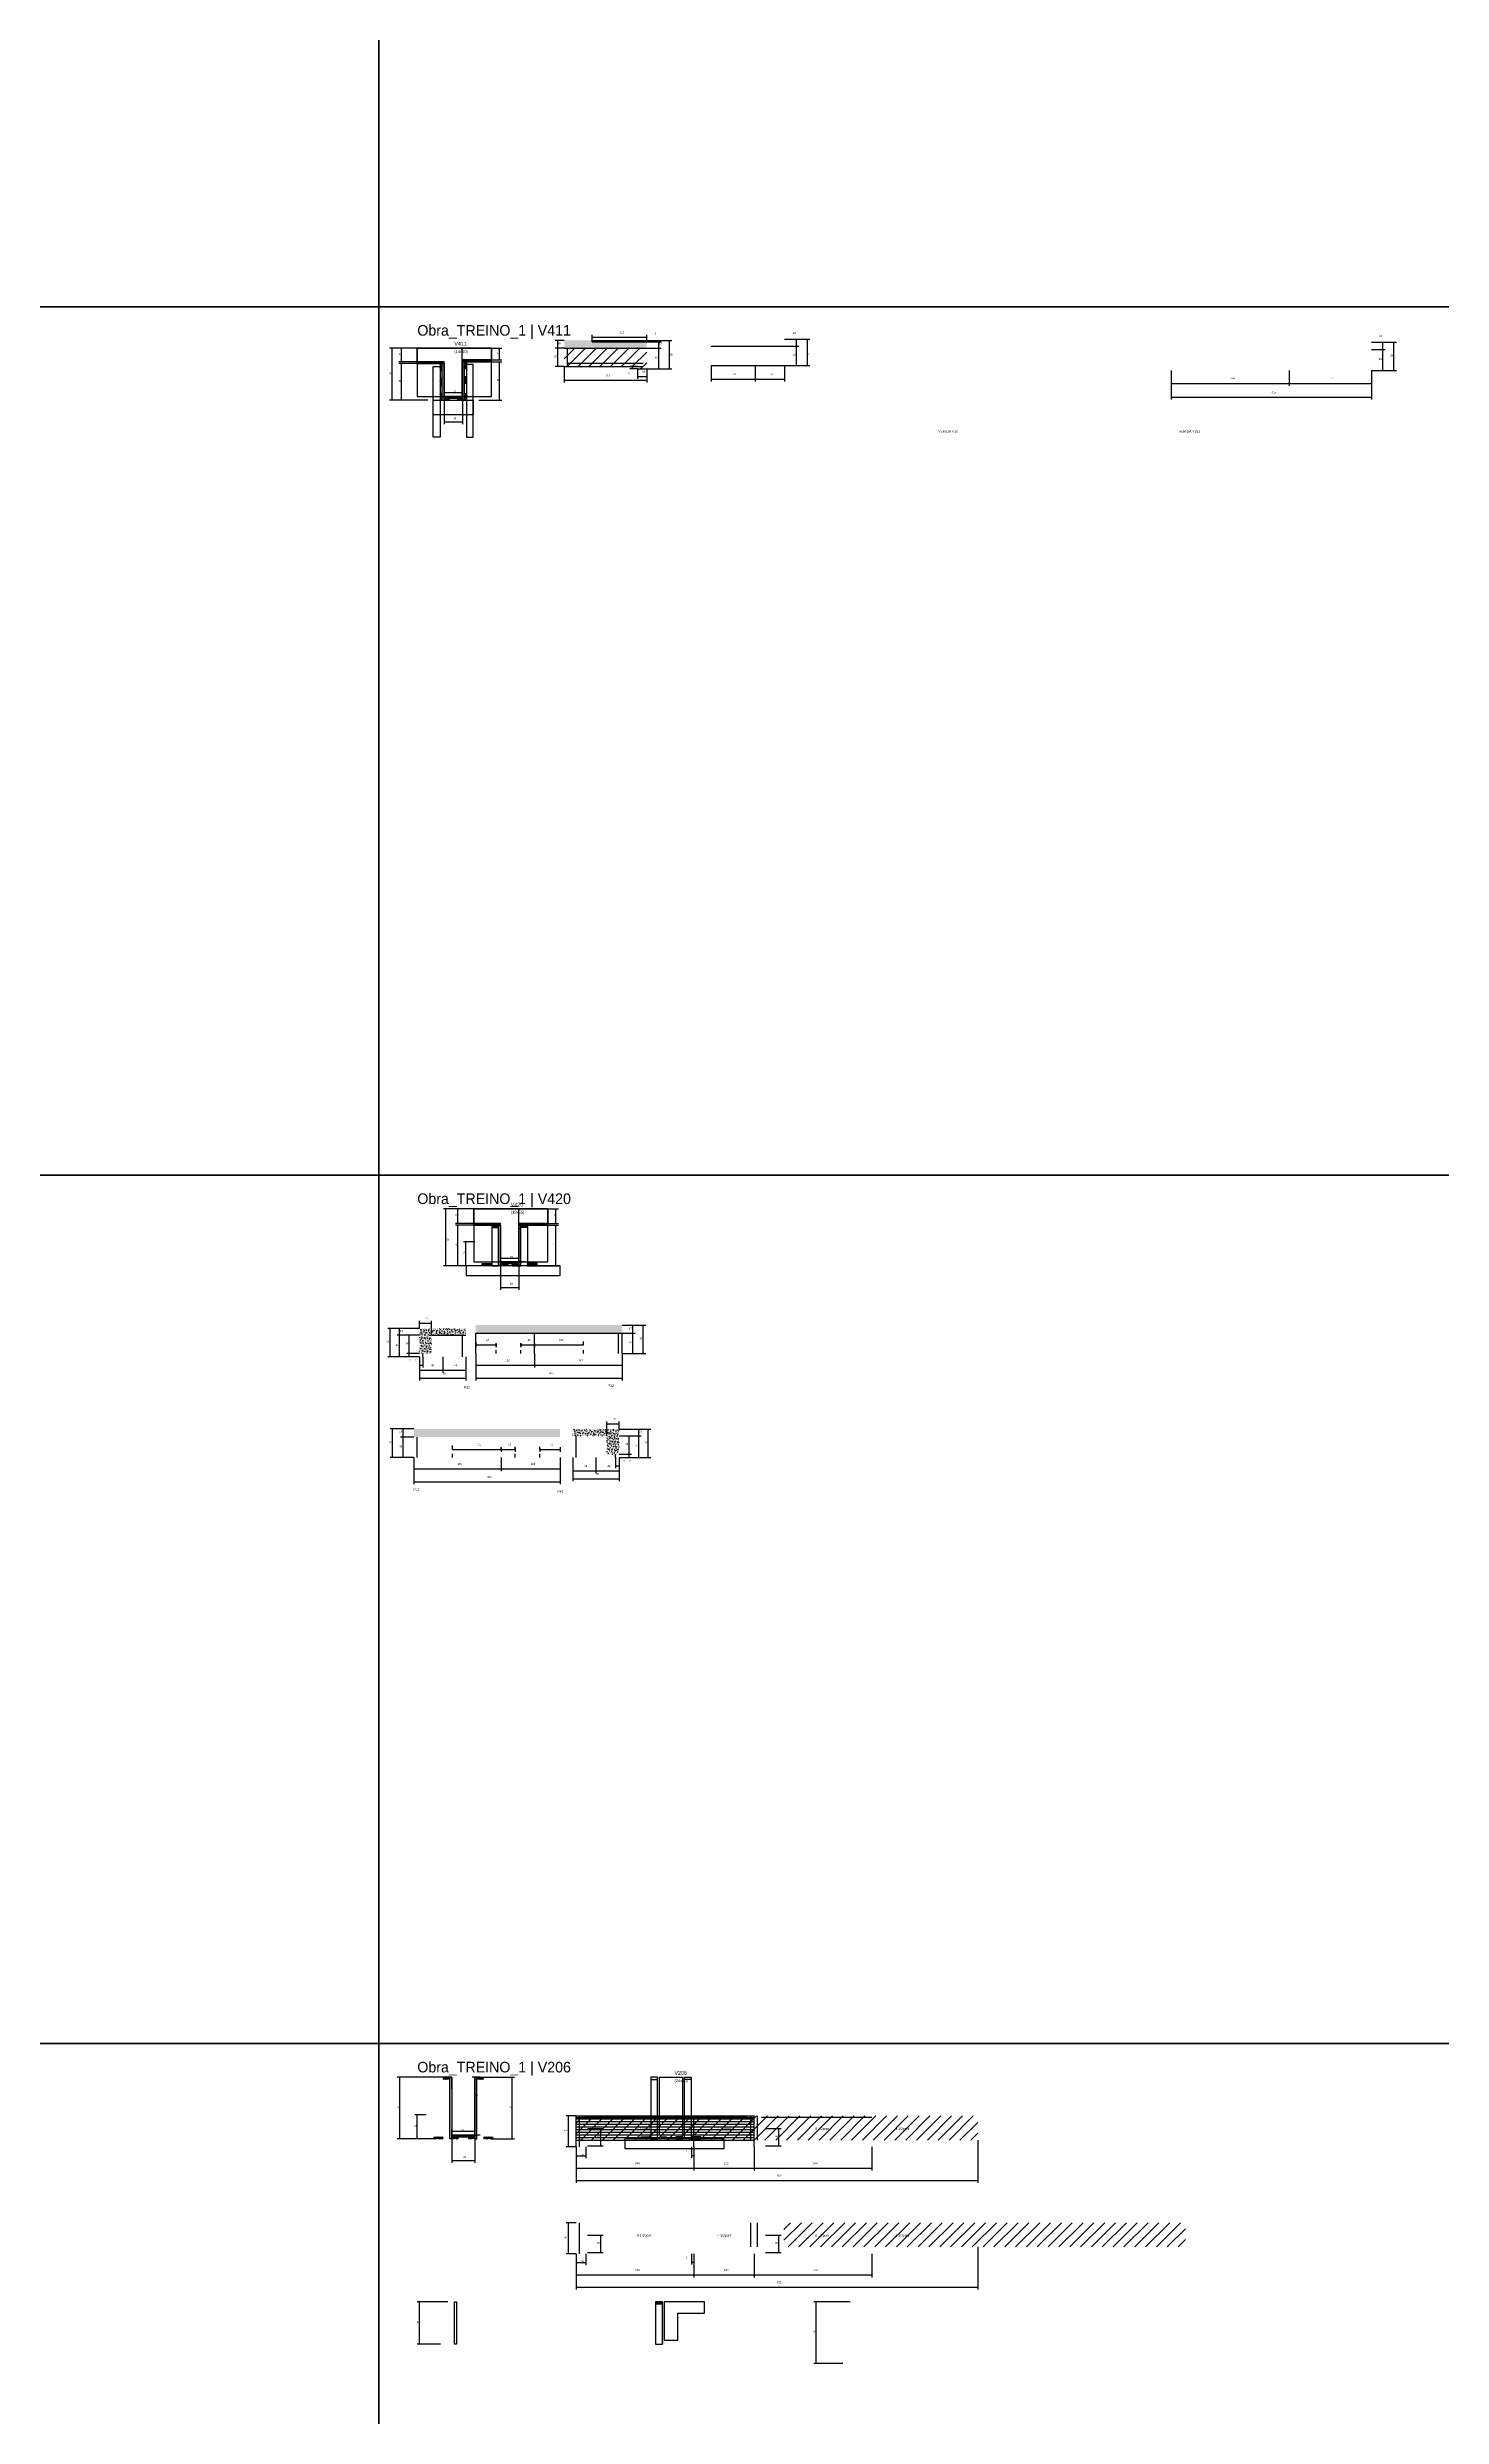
# Model space of a CAD drawing. Header units: metres. Extents: x -132 to 34800, y -36000 to 1848.
# Drawn here: x 28313 to 31203, y -7973 to -3062 of the extents above; entities that cross this region are included whole.
import ezdxf

# ---------------------------------------------------------------- set-up
doc = ezdxf.new("R2010")
doc.units = ezdxf.units.M
for name, color, linetype in [('CELL_BORDER', 8, 'Continuous'), ('CONCRETO', 251, 'Continuous'), ('COTA', 4, 'Continuous'), ('Cota Seção (2x)', 4, 'Continuous'), ('Hachura', 253, 'Continuous'), ('LABEL_ID', 3, 'Continuous'), ('Madeira', 126, 'Continuous'), ('NOMENCLATURA', 7, 'Continuous'), ('Painéis', 200, 'Continuous'), ('REAPROVEITAMENTO', 251, 'Continuous'), ('SARR_2.2x7', 40, 'Continuous'), ('SARR_3.5x7', 81, 'Continuous'), ('Texto Seção', 7, 'Continuous')]:
    doc.layers.add(name, color=color, linetype=linetype)

msp = doc.modelspace()

# ---------------------------------------------------------------- hatches: boundary and pattern name
at = {"layer": 'COTA'}
h = msp.add_hatch(dxfattribs=at)
h.set_pattern_fill('AR-CONC', scale=0.03)
h.paths.add_polyline_path([(29555.4, -3673), (29442.4, -3673), (29442.4, -3673), (29442.4, -3670), (29442.4, -3670), (29384.4, -3670), (29384.4, -3670), (29384.4, -3686), (29384.4, -3686), (29555.4, -3686), (29555.4, -3686), (29555.4, -3673)])
h = msp.add_hatch(dxfattribs=at)
h.set_pattern_fill('AR-CONC', scale=0.03)
h.paths.add_polyline_path([(29109.6, -5732), (29180.6, -5732), (29180.6, -5732), (29180.6, -5718), (29180.6, -5718), (29084.6, -5718), (29084.6, -5718), (29084.6, -5770), (29084.6, -5770), (29109.6, -5770), (29109.6, -5770), (29109.6, -5732)])
h = msp.add_hatch(dxfattribs=at)
h.set_pattern_fill('AR-CONC', scale=0.03)
h.paths.add_polyline_path([(29504.2, -5728), (29504.2, -5711), (29504.2, -5711), (29201.2, -5711), (29201.2, -5711), (29201.2, -5728), (29201.2, -5728), (29504.2, -5728)])
h = msp.add_hatch(dxfattribs=at)
h.set_pattern_fill('AR-CONC', scale=0.03)
h.paths.add_polyline_path([(29073, -5943.1), (29073, -5926.1), (29073, -5926.1), (29376, -5926.1), (29376, -5926.1), (29376, -5943.1), (29376, -5943.1), (29073, -5943.1)])
h = msp.add_hatch(dxfattribs=at)
h.set_pattern_fill('AR-CONC', scale=0.03)
h.paths.add_polyline_path([(29473, -5940.7), (29402, -5940.7), (29402, -5940.7), (29402, -5926.7), (29402, -5926.7), (29498, -5926.7), (29498, -5926.7), (29498, -5978.7), (29498, -5978.7), (29473, -5978.7), (29473, -5978.7), (29473, -5940.7)])
at = {"layer": 'Hachura'}
h = msp.add_hatch(color=8, dxfattribs=at)
h.dxf.hatch_style = 1
h.paths.add_polyline_path([(29135.6, -3718), (29135.6, -3714), (29135.6, -3714), (29080, -3714), (29080, -3714), (29080, -3718), (29080, -3718), (29135.6, -3718)])
h = msp.add_hatch(dxfattribs=at)
h.set_pattern_fill('ANSI31', scale=0.5)
h.paths.add_polyline_path([(29127.2, -3732), (29131.6, -3732), (29131.6, -3732), (29131.6, -3718), (29131.6, -3718), (29127.2, -3718), (29127.2, -3718), (29127.2, -3732)])
h = msp.add_hatch(color=8, dxfattribs=at)
h.dxf.hatch_style = 1
h.paths.add_polyline_path([(29131.6, -3716), (29135.6, -3716), (29135.6, -3716), (29135.6, -3794), (29135.6, -3794), (29131.6, -3794), (29131.6, -3794), (29131.6, -3716)])
h = msp.add_hatch(color=8, dxfattribs=at)
h.dxf.hatch_style = 1
h.paths.add_polyline_path([(29233.6, -3714), (29233.6, -3710), (29233.6, -3710), (29173.6, -3710), (29173.6, -3710), (29173.6, -3714), (29173.6, -3714), (29233.6, -3714)])
h = msp.add_hatch(color=8, dxfattribs=at)
h.dxf.hatch_style = 1
h.paths.add_polyline_path([(29177.6, -3714), (29173.6, -3714), (29173.6, -3714), (29173.6, -3794), (29173.6, -3794), (29177.6, -3794), (29177.6, -3794), (29177.6, -3714)])
h = msp.add_hatch(dxfattribs=at)
h.set_pattern_fill('ANSI31', scale=0.5)
h.paths.add_polyline_path([(29182, -3728), (29177.6, -3728), (29177.6, -3728), (29177.6, -3714), (29177.6, -3714), (29182, -3714), (29182, -3714), (29182, -3728)])
h = msp.add_hatch(dxfattribs=at)
h.set_pattern_fill('ANSI31', scale=0.5)
h.paths.add_polyline_path([(29127.2, -3763), (29131.6, -3763), (29131.6, -3763), (29131.6, -3749), (29131.6, -3749), (29127.2, -3749), (29127.2, -3749), (29127.2, -3763)])
h = msp.add_hatch(dxfattribs=at)
h.set_pattern_fill('ANSI31', scale=0.5)
h.paths.add_polyline_path([(29127.2, -3794), (29131.6, -3794), (29131.6, -3794), (29131.6, -3780), (29131.6, -3780), (29127.2, -3780), (29127.2, -3780), (29127.2, -3794)])
h = msp.add_hatch(dxfattribs=at)
h.set_pattern_fill('ANSI31', scale=0.5)
h.paths.add_polyline_path([(29182, -3759), (29177.6, -3759), (29177.6, -3759), (29177.6, -3745), (29177.6, -3745), (29182, -3745), (29182, -3745), (29182, -3759)])
h = msp.add_hatch(dxfattribs=at)
h.set_pattern_fill('ANSI31', scale=0.5)
h.paths.add_polyline_path([(29182, -3794), (29177.6, -3794), (29177.6, -3794), (29177.6, -3780), (29177.6, -3780), (29182, -3780), (29182, -3780), (29182, -3794)])
h = msp.add_hatch(color=8, dxfattribs=at)
h.dxf.hatch_style = 1
h.paths.add_polyline_path([(29173.6, -3789.6), (29173.6, -3786), (29173.6, -3786), (29135.6, -3786), (29135.6, -3786), (29135.6, -3789.6), (29135.6, -3789.6), (29173.6, -3789.6)])
h = msp.add_hatch(dxfattribs=at)
h.set_pattern_fill('ANSI31', scale=0.5)
h.paths.add_polyline_path([(29135.6, -3794), (29135.6, -3789.6), (29135.6, -3789.6), (29145.6, -3789.6), (29145.6, -3789.6), (29145.6, -3794), (29145.6, -3794), (29135.6, -3794)])
h = msp.add_hatch(dxfattribs=at)
h.set_pattern_fill('ANSI31', scale=0.5)
h.paths.add_polyline_path([(29173.6, -3794), (29173.6, -3789.6), (29173.6, -3789.6), (29163.6, -3789.6), (29163.6, -3789.6), (29163.6, -3794), (29163.6, -3794), (29173.6, -3794)])
h = msp.add_hatch(color=8, dxfattribs=at)
h.dxf.hatch_style = 1
h.paths.add_polyline_path([(29252.6, -5504), (29252.6, -5500), (29252.6, -5500), (29197, -5500), (29197, -5500), (29197, -5504), (29197, -5504), (29252.6, -5504)])
h = msp.add_hatch(color=8, dxfattribs=at)
h.dxf.hatch_style = 1
h.paths.add_polyline_path([(29350.6, -5504), (29350.6, -5500), (29350.6, -5500), (29290.6, -5500), (29290.6, -5500), (29290.6, -5504), (29290.6, -5504), (29350.6, -5504)])
h = msp.add_hatch(dxfattribs=at)
h.set_pattern_fill('ANSI31', scale=0.5)
h.paths.add_polyline_path([(29248.6, -5508.4), (29248.6, -5504), (29248.6, -5504), (29234.6, -5504), (29234.6, -5504), (29234.6, -5508.4), (29234.6, -5508.4), (29248.6, -5508.4)])
h = msp.add_hatch(color=8, dxfattribs=at)
h.dxf.hatch_style = 1
h.paths.add_polyline_path([(29248.6, -5504), (29252.6, -5504), (29252.6, -5504), (29252.6, -5588), (29252.6, -5588), (29248.6, -5588), (29248.6, -5588), (29248.6, -5504)])
h = msp.add_hatch(color=8, dxfattribs=at)
h.dxf.hatch_style = 1
h.paths.add_polyline_path([(29294.6, -5504), (29290.6, -5504), (29290.6, -5504), (29290.6, -5588), (29290.6, -5588), (29294.6, -5588), (29294.6, -5588), (29294.6, -5504)])
h = msp.add_hatch(dxfattribs=at)
h.set_pattern_fill('ANSI31', scale=0.5)
h.paths.add_polyline_path([(29294.6, -5508.4), (29294.6, -5504), (29294.6, -5504), (29308.6, -5504), (29308.6, -5504), (29308.6, -5508.4), (29308.6, -5508.4), (29294.6, -5508.4)])
h = msp.add_hatch(dxfattribs=at)
h.set_pattern_fill('ANSI31', scale=0.5)
h.paths.add_polyline_path([(29214.6, -5588), (29214.6, -5583.6), (29214.6, -5583.6), (29234.6, -5583.6), (29234.6, -5583.6), (29234.6, -5588), (29234.6, -5588), (29214.6, -5588)])
h = msp.add_hatch(color=8, dxfattribs=at)
h.dxf.hatch_style = 1
h.paths.add_polyline_path([(29290.6, -5583.6), (29290.6, -5580), (29290.6, -5580), (29252.6, -5580), (29252.6, -5580), (29252.6, -5583.6), (29252.6, -5583.6), (29290.6, -5583.6)])
h = msp.add_hatch(dxfattribs=at)
h.set_pattern_fill('ANSI31', scale=0.5)
h.paths.add_polyline_path([(29252.6, -5588), (29252.6, -5583.6), (29252.6, -5583.6), (29266.6, -5583.6), (29266.6, -5583.6), (29266.6, -5588), (29266.6, -5588), (29252.6, -5588)])
h = msp.add_hatch(dxfattribs=at)
h.set_pattern_fill('ANSI31', scale=0.5)
h.paths.add_polyline_path([(29290.6, -5588), (29290.6, -5583.6), (29290.6, -5583.6), (29276.6, -5583.6), (29276.6, -5583.6), (29276.6, -5588), (29276.6, -5588), (29290.6, -5588)])
h = msp.add_hatch(dxfattribs=at)
h.set_pattern_fill('ANSI31', scale=0.5)
h.paths.add_polyline_path([(29328.6, -5588), (29328.6, -5583.6), (29328.6, -5583.6), (29308.6, -5583.6), (29308.6, -5583.6), (29308.6, -5588), (29308.6, -5588), (29328.6, -5588)])
h = msp.add_hatch(dxfattribs=at)
h.set_pattern_fill('ANSI31', scale=0.5)
h.paths.add_polyline_path([(29147.4, -7274.4), (29147.4, -7270), (29147.4, -7270), (29133.4, -7270), (29133.4, -7270), (29133.4, -7274.4), (29133.4, -7274.4), (29147.4, -7274.4)])
h = msp.add_hatch(color=8, dxfattribs=at)
h.dxf.hatch_style = 1
h.paths.add_polyline_path([(29147.4, -7270), (29151.4, -7270), (29151.4, -7270), (29151.4, -7398), (29151.4, -7398), (29147.4, -7398), (29147.4, -7398), (29147.4, -7270)])
h = msp.add_hatch(color=8, dxfattribs=at)
h.dxf.hatch_style = 1
h.paths.add_polyline_path([(29203.4, -7270), (29199.4, -7270), (29199.4, -7270), (29199.4, -7398), (29199.4, -7398), (29203.4, -7398), (29203.4, -7398), (29203.4, -7270)])
h = msp.add_hatch(dxfattribs=at)
h.set_pattern_fill('ANSI31', scale=0.5)
h.paths.add_polyline_path([(29203.4, -7274.4), (29203.4, -7270), (29203.4, -7270), (29217.4, -7270), (29217.4, -7270), (29217.4, -7274.4), (29217.4, -7274.4), (29203.4, -7274.4)])
h = msp.add_hatch(dxfattribs=at)
h.set_pattern_fill('ANSI31', scale=0.5)
h.paths.add_polyline_path([(29113.4, -7398), (29113.4, -7393.6), (29113.4, -7393.6), (29133.4, -7393.6), (29133.4, -7393.6), (29133.4, -7398), (29133.4, -7398), (29113.4, -7398)])
h = msp.add_hatch(color=8, dxfattribs=at)
h.dxf.hatch_style = 1
h.paths.add_polyline_path([(29199.4, -7393.6), (29199.4, -7390), (29199.4, -7390), (29151.4, -7390), (29151.4, -7390), (29151.4, -7393.6), (29151.4, -7393.6), (29199.4, -7393.6)])
h = msp.add_hatch(dxfattribs=at)
h.set_pattern_fill('ANSI31', scale=0.5)
h.paths.add_polyline_path([(29151.4, -7398), (29151.4, -7393.6), (29151.4, -7393.6), (29165.4, -7393.6), (29165.4, -7393.6), (29165.4, -7398), (29165.4, -7398), (29151.4, -7398)])
h = msp.add_hatch(dxfattribs=at)
h.set_pattern_fill('ANSI31', scale=0.5)
h.paths.add_polyline_path([(29199.4, -7398), (29199.4, -7393.6), (29199.4, -7393.6), (29185.4, -7393.6), (29185.4, -7393.6), (29185.4, -7398), (29185.4, -7398), (29199.4, -7398)])
h = msp.add_hatch(dxfattribs=at)
h.set_pattern_fill('ANSI31', scale=0.5)
h.paths.add_polyline_path([(29237.4, -7398), (29237.4, -7393.6), (29237.4, -7393.6), (29217.4, -7393.6), (29217.4, -7393.6), (29217.4, -7398), (29217.4, -7398), (29237.4, -7398)])
h = msp.add_hatch(dxfattribs=at)
h.set_pattern_fill('ANSI31', scale=0.5)
h.paths.add_polyline_path([(29587.8, -7739.7), (29587.8, -7735.3), (29587.8, -7735.3), (29573.8, -7735.3), (29573.8, -7735.3), (29573.8, -7739.7), (29573.8, -7739.7), (29587.8, -7739.7)])
h = msp.add_hatch(color=8, dxfattribs=at)
h.dxf.hatch_style = 1
h.paths.add_polyline_path([(29587.8, -7735.3), (29591.8, -7735.3), (29591.8, -7735.3), (29591.8, -7823.3), (29591.8, -7823.3), (29587.8, -7823.3), (29587.8, -7823.3), (29587.8, -7735.3)])
at = {"layer": 'REAPROVEITAMENTO'}
h = msp.add_hatch(dxfattribs=at)
h.set_pattern_fill('ANSI31', scale=5)
h.paths.add_polyline_path([(29384.4, -3724), (29536.4, -3724), (29536.4, -3724), (29536.4, -3729), (29536.4, -3729), (29555.4, -3729), (29555.4, -3729), (29555.4, -3686), (29555.4, -3686), (29384.4, -3686), (29384.4, -3686), (29384.4, -3724)])
h = msp.add_hatch(dxfattribs=at)
h.set_pattern_fill('ANSI31', scale=5)
h.paths.add_polyline_path([(30241.3, -7400.3), (30241.3, -7350.3), (30241.3, -7350.3), (29409.3, -7350.3), (29409.3, -7350.3), (29409.3, -7400.3), (29409.3, -7400.3), (30241.3, -7400.3)])
h = msp.add_hatch(dxfattribs=at)
h.set_pattern_fill('ANSI31', scale=5)
h.paths.add_polyline_path([(30671.7, -7621.7), (30671.7, -7571.7), (30671.7, -7571.7), (29839.7, -7571.7), (29839.7, -7571.7), (29839.7, -7621.7), (29839.7, -7621.7), (30671.7, -7621.7)])

# ---------------------------------------------------------------- linework, layer by layer
at = {"layer": 'CELL_BORDER'}
for points in [[(26100, -3600), (29000, -3600), (29000, -1800), (26100, -1800)], [(29000, -3600), (31900, -3600), (31900, -1800), (29000, -1800)], [(26100, -5400), (29000, -5400), (29000, -3600), (26100, -3600)], [(29000, -5400), (31900, -5400), (31900, -3600), (29000, -3600)], [(26100, -7200), (29000, -7200), (29000, -5400), (26100, -5400)], [(29000, -7200), (31900, -7200), (31900, -5400), (29000, -5400)], [(26100, -9000), (29000, -9000), (29000, -7200), (26100, -7200)], [(29000, -9000), (31900, -9000), (31900, -7200), (29000, -7200)]]:
    msp.add_lwpolyline(points, close=True, dxfattribs=at)
at = {"layer": 'CONCRETO'}
for points in [[(29080, -3714), (29080, -3686), (29233.6, -3686), (29233.6, -3710), (29173.6, -3710), (29173.6, -3786), (29135.6, -3786), (29135.6, -3714)], [(29080, -3786), (29233.6, -3786), (29233.6, -3686), (29080, -3686)], [(29197, -5500), (29197, -5470), (29350.6, -5470), (29350.6, -5500), (29290.6, -5500), (29290.6, -5580), (29252.6, -5580), (29252.6, -5500)], [(29197, -5580), (29350.6, -5580), (29350.6, -5470), (29197, -5470)], [(29581.8, -7294), (29581.8, -7270), (29629.8, -7270), (29629.8, -7274.2), (29629.8, -7274.2), (29629.8, -7390), (29581.8, -7390), (29581.8, -7294)], [(29675.4, -7759.3), (29675.4, -7735.3), (29591.8, -7735.3), (29591.8, -7763.3), (29591.8, -7763.3), (29591.8, -7815.3), (29619.8, -7815.3), (29619.8, -7759.3)]]:
    msp.add_lwpolyline(points, close=True, dxfattribs=at)
at = {"layer": 'COTA'}
for p, q in [((29384.4, -3670), (29366, -3670)), ((29371, -3686), (29371, -3670)), ((29442.4, -3670), (29442.4, -3658.3)), ((29442.4, -3663.3), (29555.4, -3663.3)), ((29555.4, -3670), (29555.4, -3658.3)), ((29555.4, -3670), (29607.7, -3670)), ((29555.4, -3670), (29585.3, -3670)), ((29555.4, -3673), (29585.3, -3673)), ((29555.4, -3673), (29585.3, -3673)), ((29580.3, -3673), (29580.3, -3670)), ((29580.3, -3686), (29580.3, -3673)), ((29602.7, -3729), (29602.7, -3670)), ((29841.2, -3667.6), (29893.5, -3667.6)), ((29841.2, -3667.6), (29871, -3667.6)), ((29841.2, -3681.6), (29871, -3681.6)), ((29841.2, -3681.6), (29871, -3681.6)), ((29866, -3681.6), (29866, -3667.6)), ((29866, -3721.6), (29866, -3681.6)), ((29888.5, -3721.6), (29888.5, -3667.6)), ((31057.5, -3673.4), (31085.9, -3673.4)), ((31057.5, -3673.4), (31109, -3673.4)), ((31080.9, -3688.4), (31080.9, -3673.4)), ((31104, -3732.4), (31104, -3673.4)), ((29080, -3686), (29022.6, -3686)), ((29027.6, -3794), (29027.6, -3686)), ((29080, -3686), (29041.9, -3686)), ((29080, -3714), (29041.9, -3714)), ((29080, -3718), (29041.9, -3718)), ((29046.9, -3714), (29046.9, -3686)), ((29046.9, -3794), (29046.9, -3718)), ((29233.6, -3686), (29255.4, -3686)), ((29233.6, -3710), (29255.4, -3710)), ((29233.6, -3714), (29255.4, -3714)), ((29250.4, -3710), (29250.4, -3686)), ((29250.4, -3794), (29250.4, -3714)), ((29384.4, -3686), (29366, -3686)), ((29384.4, -3686), (29366, -3686)), ((29384.4, -3724), (29366, -3724)), ((29371, -3724), (29371, -3686)), ((29384.4, -3724), (29384.4, -3757.2)), ((29536.4, -3724), (29520.7, -3724)), ((29536.4, -3729), (29520.7, -3729)), ((29525.7, -3729), (29525.7, -3724)), ((29536.4, -3729), (29536.4, -3749.7)), ((29555.4, -3686), (29585.3, -3686)), ((29555.4, -3686), (29585.3, -3686)), ((29555.4, -3729), (29555.4, -3757.2)), ((29555.4, -3729), (29585.3, -3729)), ((29555.4, -3729), (29607.7, -3729)), ((29555.4, -3729), (29555.4, -3749.7)), ((29580.3, -3729), (29580.3, -3686)), ((29689.2, -3721.6), (29689.2, -3754.9)), ((29780.2, -3721.6), (29780.2, -3754.9)), ((29841.2, -3721.6), (29871, -3721.6)), ((29841.2, -3721.6), (29893.5, -3721.6)), ((31057.5, -3688.4), (31085.9, -3688.4)), ((31057.5, -3688.4), (31085.9, -3688.4)), ((31080.9, -3732.4), (31080.9, -3688.4)), ((29384.4, -3752.2), (29555.4, -3752.2)), ((29536.4, -3744.7), (29555.4, -3744.7)), ((29689.2, -3749.9), (29780.2, -3749.9)), ((30642.5, -3732.4), (30642.5, -3763.9)), ((30642.5, -3732.4), (30642.5, -3792.4)), ((30642.5, -3758.9), (30886.5, -3758.9)), ((30886.5, -3732.4), (30886.5, -3763.9)), ((30886.5, -3732.4), (30886.5, -3763.9)), ((30886.5, -3758.9), (31057.5, -3758.9)), ((31057.5, -3732.4), (31057.5, -3763.9)), ((31057.5, -3732.4), (31057.5, -3792.4)), ((31057.5, -3732.4), (31085.9, -3732.4)), ((31057.5, -3732.4), (31109, -3732.4)), ((29102, -3794), (29022.6, -3794)), ((29102, -3794), (29041.9, -3794)), ((29135.6, -3794), (29135.6, -3843.8)), ((29173.6, -3794), (29173.6, -3843.8)), ((29207.2, -3794), (29255.4, -3794)), ((30642.5, -3787.4), (31057.5, -3787.4)), ((29135.6, -3838.8), (29173.6, -3838.8)), ((29197, -5470), (29134.1, -5470)), ((29139.1, -5588), (29139.1, -5470)), ((29197, -5470), (29158.9, -5470)), ((29197, -5500), (29158.9, -5500)), ((29163.9, -5500), (29163.9, -5470)), ((29350.6, -5470), (29372.4, -5470)), ((29350.6, -5500), (29372.4, -5500)), ((29367.4, -5500), (29367.4, -5470)), ((29197, -5504), (29158.9, -5504)), ((29163.9, -5588), (29163.9, -5504)), ((29199.3, -5538.1), (29175.7, -5538.1)), ((29180.7, -5588), (29180.7, -5538.1)), ((29350.6, -5504), (29372.4, -5504)), ((29367.4, -5588), (29367.4, -5504)), ((29219, -5588), (29134.1, -5588)), ((29219, -5588), (29158.9, -5588)), ((29199.3, -5588), (29175.7, -5588)), ((29252.6, -5588), (29252.6, -5637.7)), ((29290.6, -5588), (29290.6, -5637.7)), ((29324.2, -5588), (29372.4, -5588)), ((29252.6, -5632.7), (29290.6, -5632.7)), ((29504.2, -5711), (29531.6, -5711)), ((29504.2, -5711), (29553.3, -5711)), ((29504.2, -5728), (29531.6, -5728)), ((29504.2, -5728), (29531.6, -5728)), ((29526.6, -5728), (29526.6, -5711)), ((29526.6, -5770), (29526.6, -5728)), ((29548.3, -5770), (29548.3, -5711)), ((29084.6, -5777), (29084.6, -5825.8)), ((29084.6, -5777), (29084.6, -5799)), ((29084.6, -5794), (29091.6, -5794)), ((29091.6, -5777), (29091.6, -5799)), ((29180.6, -5777), (29180.6, -5825.8)), ((29201.2, -5770), (29201.2, -5798.8)), ((29201.2, -5770), (29201.2, -5825.8)), ((29201.2, -5793.8), (29323.2, -5793.8)), ((29323.2, -5770), (29323.2, -5798.8)), ((29323.2, -5770), (29323.2, -5798.8)), ((29323.2, -5793.8), (29504.2, -5793.8)), ((29504.2, -5770), (29504.2, -5798.8)), ((29504.2, -5770), (29504.2, -5825.8)), ((29504.2, -5770), (29531.6, -5770)), ((29504.2, -5770), (29553.3, -5770)), ((29084.6, -5820.8), (29180.6, -5820.8)), ((29201.2, -5820.8), (29504.2, -5820.8)), ((29073, -5926.1), (29023.9, -5926.1)), ((29028.9, -5985.1), (29028.9, -5926.1)), ((29073, -5926.1), (29045.5, -5926.1)), ((29050.5, -5943.1), (29050.5, -5926.1)), ((29073, -5985.1), (29023.9, -5985.1)), ((29073, -5943.1), (29045.5, -5943.1)), ((29073, -5943.1), (29045.5, -5943.1)), ((29073, -5985.1), (29045.5, -5985.1)), ((29050.5, -5985.1), (29050.5, -5943.1)), ((29073, -5985.1), (29073, -6013.9)), ((29073, -5985.1), (29073, -6040.8)), ((29254, -5985.1), (29254, -6013.9)), ((29254, -5985.1), (29254, -6013.9)), ((29376, -5985.1), (29376, -6013.9)), ((29376, -5985.1), (29376, -6040.8)), ((29402, -5985.7), (29402, -6034.5)), ((29491, -5985.7), (29491, -6007.7)), ((29498, -5985.7), (29498, -6034.5)), ((29498, -5985.7), (29498, -6007.7)), ((29073, -6008.9), (29254, -6008.9)), ((29073, -6035.8), (29376, -6035.8)), ((29254, -6008.9), (29376, -6008.9)), ((29402, -6029.5), (29498, -6029.5)), ((29491, -6002.7), (29498, -6002.7)), ((29151.4, -7270), (29038.5, -7270)), ((29043.5, -7398), (29043.5, -7270)), ((29199.4, -7270), (29281.3, -7270)), ((29276.3, -7398), (29276.3, -7270)), ((29098.1, -7348), (29074.6, -7348)), ((29079.6, -7398), (29079.6, -7348)), ((29117.8, -7398), (29038.5, -7398)), ((29098.1, -7398), (29074.6, -7398)), ((29151.4, -7398), (29151.4, -7447.7)), ((29199.4, -7398), (29199.4, -7447.7)), ((29233, -7398), (29281.3, -7398)), ((29653.3, -7414.3), (29653.3, -7463.5)), ((29653.3, -7414.3), (29653.3, -7463.5)), ((29778.3, -7414.3), (29778.3, -7463.5)), ((29778.3, -7414.3), (29778.3, -7463.5)), ((30022.3, -7414.3), (30022.3, -7463.5)), ((29151.4, -7442.7), (29199.4, -7442.7)), ((29409.3, -7432), (29409.3, -7463.5)), ((29409.3, -7458.5), (29653.3, -7458.5)), ((29653.3, -7458.5), (29778.3, -7458.5)), ((29778.3, -7458.5), (30022.3, -7458.5)), ((29409.3, -7653.3), (29409.3, -7684.8)), ((29653.3, -7635.7), (29653.3, -7684.8)), ((29653.3, -7635.7), (29653.3, -7684.8)), ((29778.3, -7635.7), (29778.3, -7684.8)), ((29778.3, -7635.7), (29778.3, -7684.8)), ((30022.3, -7635.7), (30022.3, -7684.8)), ((29409.3, -7679.8), (29653.3, -7679.8)), ((29653.3, -7679.8), (29778.3, -7679.8)), ((29778.3, -7679.8), (30022.3, -7679.8)), ((29143.4, -7735.3), (29079.6, -7735.3)), ((29084.6, -7823.3), (29084.6, -7735.3)), ((29977.2, -7735.3), (29901.5, -7735.3)), ((29906.5, -7863.3), (29906.5, -7735.3)), ((29127.8, -7823.3), (29079.6, -7823.3)), ((29961.6, -7863.3), (29901.5, -7863.3))]:
    msp.add_line(p, q, dxfattribs=at)
at = {"layer": 'Cota Seção (2x)'}
for p, q in [((29184.6, -3686), (29168.1, -3686)), ((29173.1, -3786), (29173.1, -3686)), ((29780.2, -3721.6), (29780.2, -3754.9)), ((29841.2, -3721.6), (29841.2, -3754.9)), ((29135.6, -3794), (29135.6, -3773)), ((29135.6, -3778), (29173.6, -3778)), ((29173.6, -3794), (29173.6, -3773)), ((29780.2, -3749.9), (29841.2, -3749.9)), ((29184.6, -3786), (29168.1, -3786)), ((29301.6, -5470), (29285.1, -5470)), ((29290.1, -5580), (29290.1, -5470)), ((29252.6, -5588), (29252.6, -5567)), ((29252.6, -5572), (29290.6, -5572)), ((29301.6, -5580), (29285.1, -5580)), ((29290.6, -5588), (29290.6, -5567)), ((29084.6, -5718), (29019, -5718)), ((29024, -5777), (29024, -5718)), ((29084.6, -5718), (29038.4, -5718)), ((29084.6, -5732), (29038.4, -5732)), ((29084.6, -5732), (29038.4, -5732)), ((29043.4, -5732), (29043.4, -5718)), ((29043.4, -5777), (29043.4, -5732)), ((29084.6, -5732), (29058.4, -5732)), ((29063.4, -5770), (29063.4, -5732)), ((29084.6, -5718), (29084.6, -5701.8)), ((29084.6, -5706.8), (29109.6, -5706.8)), ((29109.6, -5732), (29109.6, -5701.8)), ((29084.6, -5777), (29019, -5777)), ((29084.6, -5777), (29038.4, -5777)), ((29084.6, -5770), (29058.4, -5770)), ((29084.6, -5770), (29058.4, -5770)), ((29084.6, -5777), (29058.4, -5777)), ((29063.4, -5777), (29063.4, -5770)), ((29084.6, -5777), (29084.6, -5809.5)), ((29132.6, -5777), (29132.6, -5809.5)), ((29132.6, -5777), (29132.6, -5809.5)), ((29180.6, -5777), (29180.6, -5809.5)), ((29201.2, -5747.3), (29201.2, -5756.9)), ((29201.2, -5751.9), (29243.2, -5751.9)), ((29243.2, -5749.5), (29243.2, -5756.9)), ((29294.2, -5748.4), (29294.2, -5756.9)), ((29294.2, -5751.9), (29323.2, -5751.9)), ((29323.2, -5751.9), (29323.2, -5746.9)), ((29323.2, -5748.4), (29323.2, -5756.9)), ((29323.2, -5751.9), (29424.2, -5751.9)), ((29424.2, -5751.9), (29424.2, -5746.9)), ((29084.6, -5804.5), (29132.6, -5804.5)), ((29132.6, -5804.5), (29180.6, -5804.5)), ((29473, -5940.7), (29473, -5910.5)), ((29473, -5915.5), (29498, -5915.5)), ((29498, -5926.7), (29498, -5910.5)), ((29498, -5926.7), (29544.2, -5926.7)), ((29498, -5926.7), (29563.7, -5926.7)), ((29498, -5940.7), (29544.2, -5940.7)), ((29498, -5940.7), (29544.2, -5940.7)), ((29498, -5940.7), (29524.2, -5940.7)), ((29519.2, -5978.7), (29519.2, -5940.7)), ((29539.2, -5940.7), (29539.2, -5926.7)), ((29539.2, -5985.7), (29539.2, -5940.7)), ((29558.7, -5985.7), (29558.7, -5926.7)), ((29153, -5968.7), (29153, -5963.7)), ((29153, -5968.7), (29254, -5968.7)), ((29254, -5968.7), (29254, -5963.7)), ((29254, -5965.2), (29254, -5973.7)), ((29254, -5968.7), (29283, -5968.7)), ((29283, -5965.2), (29283, -5973.7)), ((29334, -5966.1), (29334, -5973.7)), ((29334, -5968.7), (29376, -5968.7)), ((29376, -5964.1), (29376, -5973.7)), ((29402, -5985.7), (29402, -6018.2)), ((29450, -5985.7), (29450, -6018.2)), ((29450, -5985.7), (29450, -6018.2)), ((29498, -5978.7), (29524.2, -5978.7)), ((29498, -5978.7), (29524.2, -5978.7)), ((29498, -5985.7), (29544.2, -5985.7)), ((29498, -5985.7), (29563.7, -5985.7)), ((29498, -5985.7), (29498, -6018.2)), ((29498, -5985.7), (29524.2, -5985.7)), ((29519.2, -5985.7), (29519.2, -5978.7)), ((29402, -6013.2), (29450, -6013.2)), ((29450, -6013.2), (29498, -6013.2)), ((29210.4, -7270), (29193.9, -7270)), ((29198.9, -7390), (29198.9, -7270)), ((29409.3, -7350.3), (29388.2, -7350.3)), ((29393.2, -7414.3), (29393.2, -7350.3)), ((29151.4, -7398), (29151.4, -7377)), ((29151.4, -7382), (29199.4, -7382)), ((29210.4, -7390), (29193.9, -7390)), ((29199.4, -7398), (29199.4, -7377)), ((29409.3, -7414.3), (29388.2, -7414.3)), ((29409.3, -7414.3), (29409.3, -7489)), ((29409.3, -7414.3), (29409.3, -7437.8)), ((29429.3, -7414.3), (29429.3, -7437.8)), ((29432.8, -7376.1), (29465.2, -7376.1)), ((29432.8, -7412.1), (29465.2, -7412.1)), ((29460.2, -7412.1), (29460.2, -7376.1)), ((29648.3, -7414.3), (29648.3, -7436.9)), ((29653.3, -7414.3), (29653.3, -7436.9)), ((29801.8, -7376.1), (29834.2, -7376.1)), ((29801.8, -7412.1), (29834.2, -7412.1)), ((29829.2, -7412.1), (29829.2, -7376.1)), ((30241.3, -7400.3), (30241.3, -7489)), ((29409.3, -7432.8), (29429.3, -7432.8)), ((29648.3, -7431.9), (29653.3, -7431.9)), ((29409.3, -7484), (30241.3, -7484)), ((29409.3, -7571.7), (29388.2, -7571.7)), ((29393.2, -7635.7), (29393.2, -7571.7)), ((29432.8, -7597.5), (29465.2, -7597.5)), ((29460.2, -7633.5), (29460.2, -7597.5)), ((29801.8, -7597.5), (29834.2, -7597.5)), ((29829.2, -7633.5), (29829.2, -7597.5)), ((29409.3, -7635.7), (29388.2, -7635.7)), ((29409.3, -7635.7), (29409.3, -7710.3)), ((29409.3, -7635.7), (29409.3, -7659.2)), ((29409.3, -7654.2), (29429.3, -7654.2)), ((29429.3, -7635.7), (29429.3, -7659.2)), ((29432.8, -7633.5), (29465.2, -7633.5)), ((29648.3, -7635.7), (29648.3, -7658.2)), ((29648.3, -7653.2), (29653.3, -7653.2)), ((29653.3, -7635.7), (29653.3, -7658.2)), ((29801.8, -7633.5), (29834.2, -7633.5)), ((30241.3, -7621.7), (30241.3, -7710.3)), ((29409.3, -7705.3), (30241.3, -7705.3))]:
    msp.add_line(p, q, dxfattribs=at)
at = {"layer": 'Madeira'}
for points in [[(29127.2, -3732), (29131.6, -3732), (29131.6, -3718), (29127.2, -3718)], [(29182, -3728), (29177.6, -3728), (29177.6, -3714), (29182, -3714)], [(29127.2, -3763), (29131.6, -3763), (29131.6, -3749), (29127.2, -3749)], [(29127.2, -3794), (29131.6, -3794), (29131.6, -3780), (29127.2, -3780)], [(29182, -3759), (29177.6, -3759), (29177.6, -3745), (29182, -3745)], [(29182, -3794), (29177.6, -3794), (29177.6, -3780), (29182, -3780)], [(29135.6, -3794), (29135.6, -3789.6), (29145.6, -3789.6), (29145.6, -3794)], [(29173.6, -3794), (29173.6, -3789.6), (29163.6, -3789.6), (29163.6, -3794)], [(29248.6, -5508.4), (29248.6, -5504), (29234.6, -5504), (29234.6, -5508.4)], [(29248.6, -5504), (29234.6, -5504), (29234.6, -5588), (29248.6, -5588)], [(29294.6, -5508.4), (29294.6, -5504), (29308.6, -5504), (29308.6, -5508.4)], [(29294.6, -5504), (29308.6, -5504), (29308.6, -5588), (29294.6, -5588)], [(29181.1, -5608), (29376.3, -5608), (29376.3, -5588), (29181.1, -5588)], [(29214.6, -5588), (29214.6, -5583.6), (29234.6, -5583.6), (29234.6, -5588)], [(29252.6, -5588), (29252.6, -5583.6), (29266.6, -5583.6), (29266.6, -5588)], [(29290.6, -5588), (29290.6, -5583.6), (29276.6, -5583.6), (29276.6, -5588)], [(29328.6, -5588), (29328.6, -5583.6), (29308.6, -5583.6), (29308.6, -5588)], [(29577.8, -7274.4), (29577.8, -7270), (29563.8, -7270), (29563.8, -7274.4)], [(29577.8, -7270), (29563.8, -7270), (29563.8, -7398), (29577.8, -7398)], [(29633.8, -7274.4), (29633.8, -7270), (29647.8, -7270), (29647.8, -7274.4)], [(29633.8, -7270), (29647.8, -7270), (29647.8, -7398), (29633.8, -7398)], [(29510.4, -7418), (29715.6, -7418), (29715.6, -7398), (29510.4, -7398)], [(29543.8, -7398), (29543.8, -7393.6), (29563.8, -7393.6), (29563.8, -7398)], [(29581.8, -7398), (29581.8, -7393.6), (29595.8, -7393.6), (29595.8, -7398)], [(29629.8, -7398), (29629.8, -7393.6), (29615.8, -7393.6), (29615.8, -7398)], [(29667.8, -7398), (29667.8, -7393.6), (29647.8, -7393.6), (29647.8, -7398)], [(29587.8, -7739.7), (29587.8, -7735.3), (29573.8, -7735.3), (29573.8, -7739.7)], [(29587.8, -7735.3), (29573.8, -7735.3), (29573.8, -7823.3), (29587.8, -7823.3)]]:
    msp.add_lwpolyline(points, close=True, dxfattribs=at)
at = {"layer": 'Painéis'}
for p, q in [((29442.4, -3670), (29555.4, -3670)), ((29442.4, -3673), (29555.4, -3673)), ((29689.2, -3681.6), (29841.2, -3681.6)), ((29080, -3714), (29135.6, -3714)), ((29080, -3718), (29080, -3714)), ((29135.6, -3718), (29135.6, -3714)), ((29135.6, -3794), (29135.6, -3718)), ((29173.6, -3710), (29233.6, -3710)), ((29173.6, -3714), (29173.6, -3710)), ((29173.6, -3794), (29173.6, -3714)), ((29233.6, -3714), (29233.6, -3710)), ((29384.4, -3686), (29555.4, -3686)), ((29384.4, -3724), (29536.4, -3724)), ((29536.4, -3729), (29555.4, -3729)), ((29689.2, -3721.6), (29841.2, -3721.6)), ((29197, -5500), (29252.6, -5500)), ((29197, -5504), (29197, -5500)), ((29252.6, -5504), (29252.6, -5500)), ((29290.6, -5500), (29350.6, -5500)), ((29290.6, -5504), (29290.6, -5500)), ((29350.6, -5504), (29350.6, -5500)), ((29252.6, -5588), (29252.6, -5504)), ((29290.6, -5588), (29290.6, -5504)), ((29252.6, -5580), (29290.6, -5580)), ((29252.6, -5583.6), (29252.6, -5580)), ((29290.6, -5583.6), (29290.6, -5580)), ((29109.6, -5732), (29180.6, -5732)), ((29201.2, -5728), (29504.2, -5728)), ((29201.2, -5770), (29201.2, -5728)), ((29323.2, -5770), (29323.2, -5728)), ((29504.2, -5770), (29504.2, -5728)), ((29409.3, -7350.3), (29778.3, -7350.3)), ((29409.3, -7400.3), (29409.3, -7350.3)), ((29409.3, -7353.3), (29653.1, -7353.3)), ((29409.3, -7400.3), (29409.3, -7353.3)), ((29653.1, -7400.3), (29653.1, -7353.3)), ((29653.1, -7353.3), (29778.1, -7353.3)), ((29653.1, -7400.3), (29653.1, -7353.3)), ((29653.3, -7400.3), (29653.3, -7350.3)), ((29778.1, -7400.3), (29778.1, -7353.3)), ((29778.3, -7400.3), (29778.3, -7350.3)), ((29151.4, -7390), (29199.4, -7390)), ((29409.3, -7400.3), (29778.3, -7400.3)), ((29409.3, -7414.3), (29409.3, -7400.3)), ((29409.3, -7400.3), (29653.1, -7400.3)), ((29653.1, -7400.3), (29778.1, -7400.3)), ((29653.3, -7414.3), (29653.3, -7400.3)), ((29778.3, -7414.3), (29778.3, -7400.3))]:
    msp.add_line(p, q, dxfattribs=at)
for points in [[(29442.4, -3670), (29555.4, -3670), (29555.4, -3673), (29442.4, -3673)], [(29135.6, -3718), (29135.6, -3714), (29080, -3714), (29080, -3718)], [(29131.6, -3718), (29135.6, -3718), (29135.6, -3794), (29131.6, -3794)], [(29233.6, -3714), (29233.6, -3710), (29173.6, -3710), (29173.6, -3714)], [(29177.6, -3714), (29173.6, -3714), (29173.6, -3794), (29177.6, -3794)], [(29173.6, -3789.6), (29173.6, -3786), (29135.6, -3786), (29135.6, -3789.6)], [(29252.6, -5504), (29252.6, -5500), (29197, -5500), (29197, -5504)], [(29350.6, -5504), (29350.6, -5500), (29290.6, -5500), (29290.6, -5504)], [(29248.6, -5504), (29252.6, -5504), (29252.6, -5588), (29248.6, -5588)], [(29294.6, -5504), (29290.6, -5504), (29290.6, -5588), (29294.6, -5588)], [(29290.6, -5583.6), (29290.6, -5580), (29252.6, -5580), (29252.6, -5583.6)], [(29147.4, -7270), (29151.4, -7270), (29151.4, -7398), (29147.4, -7398)], [(29151.4, -7270), (29151.4, -7294), (29151.4, -7294), (29151.4, -7270)], [(29203.4, -7270), (29199.4, -7270), (29199.4, -7398), (29203.4, -7398)], [(29199.4, -7393.6), (29199.4, -7390), (29151.4, -7390), (29151.4, -7393.6)], [(29157.4, -7735.3), (29161.4, -7735.3), (29161.4, -7823.3), (29157.4, -7823.3)]]:
    msp.add_lwpolyline(points, close=True, dxfattribs=at)
at = {"layer": 'SARR_2.2x7'}
for p, q in [((29391.4, -3724), (29391.4, -3686)), ((29391.4, -3717), (29548.4, -3717)), ((29391.4, -3724), (29548.4, -3724)), ((29173.6, -5777), (29173.6, -5732)), ((29424.2, -5751.9), (29424.2, -5744.9)), ((29497.2, -5770), (29497.2, -5728)), ((29091.6, -5777), (29091.6, -5770)), ((29243.2, -5755.4), (29243.2, -5748.4)), ((29243.2, -5770), (29243.2, -5763)), ((29294.2, -5755.4), (29294.2, -5748.4)), ((29294.2, -5770), (29294.2, -5763)), ((29424.2, -5770), (29424.2, -5763)), ((29409, -5985.7), (29409, -5940.7)), ((29080, -5985.1), (29080, -5943.1)), ((29153, -5967.6), (29153, -5960.6)), ((29153, -5985.1), (29153, -5978.1)), ((29282.9, -5985.1), (29282.9, -5978.1)), ((29283, -5970.5), (29283, -5963.5)), ((29334, -5970.5), (29334, -5963.5)), ((29334, -5985.1), (29334, -5978.1)), ((29491, -5985.7), (29491, -5978.7)), ((29410.3, -7355.9), (29652.1, -7355.9)), ((29410.3, -7361.4), (29652.1, -7361.4)), ((29416.3, -7400.3), (29416.3, -7350.3)), ((29424.3, -7352.5), (29653.3, -7352.5)), ((29653.3, -7352.5), (29763.3, -7352.5)), ((29654.1, -7355.9), (29777.1, -7355.9)), ((29654.1, -7361.4), (29777.1, -7361.4)), ((29771.3, -7400.3), (29771.3, -7350.3)), ((29785.3, -7400.3), (29785.3, -7350.3)), ((29793.3, -7352.5), (30022.3, -7352.5)), ((29410.3, -7367), (29652.1, -7367)), ((29410.3, -7372.5), (29652.1, -7372.5)), ((29410.3, -7378.1), (29652.1, -7378.1)), ((29410.3, -7383.6), (29652.1, -7383.6)), ((29410.3, -7389.2), (29652.1, -7389.2)), ((29410.3, -7394.7), (29652.1, -7394.7)), ((29416.3, -7414.3), (29416.3, -7400.3)), ((29654.1, -7367), (29777.1, -7367)), ((29654.1, -7372.5), (29777.1, -7372.5)), ((29654.1, -7378.1), (29777.1, -7378.1)), ((29654.1, -7383.6), (29777.1, -7383.6)), ((29654.1, -7389.2), (29777.1, -7389.2)), ((29654.1, -7394.7), (29777.1, -7394.7)), ((29416.3, -7621.7), (29416.3, -7571.7)), ((29771.3, -7621.7), (29771.3, -7571.7)), ((29785.3, -7621.7), (29785.3, -7571.7)), ((29416.3, -7635.7), (29416.3, -7621.7))]:
    msp.add_line(p, q, dxfattribs=at)
at = {"layer": 'SARR_3.5x7'}
for points in [[(29113.2, -3724), (29127.2, -3724), (29127.2, -3870.5), (29113.2, -3870.5)], [(29196, -3720), (29182, -3720), (29182, -3870.5), (29196, -3870.5)], [(29113.2, -3794), (29196, -3794), (29196, -3824.1), (29113.2, -3824.1)]]:
    msp.add_lwpolyline(points, close=True, dxfattribs=at)

# ---------------------------------------------------------------- texts
at = {"layer": 'COTA'}
for s, p in [('16', (29371, -3678)), ('113', (29498.9, -3655.1)), ('3', (29572.1, -3657.8)), ('13', (29580.3, -3678)), ('14', (29858, -3656.6)), ('15', (31072.8, -3662.7)), ('14', (29041.4, -3700)), ('12', (29244.9, -3698)), ('38', (29362.7, -3705)), ('43', (29572.1, -3707.5)), ('59', (29602.7, -3701.5)), ('40', (29857.9, -3701.6)), ('54', (29888.5, -3699.1)), ('44', (31072.8, -3710.4)), ('59', (31095.9, -3702.9)), ('54', (29022.1, -3740)), ('38', (29041.4, -3756)), ('40', (29244.9, -3754)), ('171', (29469.9, -3744.2)), ('5', (29517.6, -3741)), ('19', (29545.9, -3736.7)), ('91', (29734.7, -3741.8)), ('244', (30764.5, -3750.8)), ('415', (30850, -3779.3)), ('171', (30972, -3750.8)), ('19', (29154.6, -3833.3)), ('15', (29158.4, -5485)), ('15', (29361.9, -5485)), ('59', (29139.1, -5536)), ('42', (29158.4, -5546)), ('42', (29361.9, -5546)), ('25', (29175.2, -5563)), ('19', (29271.6, -5627.2)), ('42', (29518.6, -5749)), ('17', (29518.6, -5719.5)), ('59', (29540.1, -5740.5)), ('7', (29075.8, -5785.9)), ('122', (29262.2, -5785.8)), ('181', (29413.7, -5785.7)), ('96', (29132.6, -5812.7)), ('303', (29352.7, -5812.6)), ('17', (29042.5, -5934.6)), ('59', (29020.8, -5955.6)), ('42', (29042.5, -5964.1)), ('7', (29506.9, -5994.6)), ('181', (29163.5, -6000.8)), ('303', (29224.5, -6027.6)), ('122', (29315, -6000.8)), ('96', (29450, -6021.4)), ('64', (29038, -7334)), ('64', (29270.8, -7334)), ('25', (29074.1, -7373)), ('24', (29175.4, -7437.2)), ('244', (29531.3, -7450.4)), ('125', (29715.8, -7450.4)), ('244', (29900.3, -7450.4)), ('244', (29531.3, -7671.8)), ('125', (29715.8, -7671.7)), ('244', (29900.3, -7671.8)), ('44', (29079.1, -7779.3)), ('64', (29901, -7799.3))]:
    msp.add_text(s, height=4, dxfattribs=at).set_placement(p)
at = {"layer": 'Cota Seção (2x)'}
for s, p in [('50', (29173.1, -3726)), ('19', (29154.6, -3778)), ('61', (29810.7, -3741.8)), ('55', (29290.1, -5512)), ('19', (29271.6, -5572)), ('25', (29097.1, -5698.6)), ('59', (29015.8, -5747.5)), ('14', (29043.4, -5725)), ('42', (29222.2, -5743.8)), ('29', (29308.7, -5743.8)), ('101', (29373.7, -5743.8)), ('45', (29035.3, -5754.5)), ('38', (29055.2, -5751)), ('7', (29063.4, -5785.9)), ('48', (29108.6, -5796.4)), ('48', (29156.6, -5796.4)), ('25', (29485.5, -5907.3)), ('14', (29539.2, -5933.7)), ('101', (29203.5, -5960.6)), ('29', (29268.5, -5960.6)), ('42', (29355, -5960.6)), ('38', (29511, -5959.7)), ('7', (29519.2, -5994.6)), ('45', (29531.1, -5963.2)), ('59', (29550.5, -5956.2)), ('48', (29426, -6005.1)), ('48', (29474, -6005.1)), ('60', (29198.9, -7310)), ('24', (29170.4, -7382)), ('64', (29385.1, -7382.3)), ('36', (29452, -7394.1)), ('36', (29821, -7394.1)), ('20', (29419.3, -7432.8)), ('5', (29636.3, -7423.8)), ('832', (29825.3, -7475.7)), ('64', (29385.1, -7603.7)), ('36', (29452, -7615.5)), ('36', (29821, -7615.5)), ('20', (29419.3, -7654.2)), ('5', (29636.3, -7645.1)), ('832', (29825.3, -7697.1))]:
    msp.add_text(s, height=4, dxfattribs=at).set_placement(p)
at = {"layer": 'LABEL_ID'}
for s, p in [('Obra_TREINO_1 | V411', (29080, -3660)), ('Obra_TREINO_1 | V420', (29080, -5460)), ('Obra_TREINO_1 | V206', (29080, -7260))]:
    msp.add_text(s, height=22, dxfattribs=at).set_placement(p)
at = {"layer": 'NOMENCLATURA'}
for s, p in [('P43', (29176.5, -5843)), ('P12', (29475, -5839)), ('P12', (29072, -6054)), ('P43', (29370.3, -6058.1)), ('8 1/2pont', (29535.7, -7378.9)), ('4 1/2pont', (29701.9, -7379.1)), ('8 1/2pont', (29904.7, -7379.1)), ('4 1/2pont', (30070.9, -7379.1)), ('8 1/2pont', (29535.7, -7600.2)), ('4 1/2pont', (29701.9, -7600.4)), ('8 1/2pont', (29904.7, -7600.4)), ('4 1/2pont', (30070.9, -7600.4))]:
    msp.add_text(s, height=5, dxfattribs=at).set_placement(p)
at = {"layer": 'Texto Seção'}
for s, height, p in [('V411', 8, (29156.8, -3681)), ('(14x50)', 6, (29156.8, -3696)), ('VEM DA V10', 5, (30159.8, -3861)), ('VEM DA V311', 5, (30657.9, -3861)), ('V420', 8, (29273.8, -5465)), ('(19x55)', 6, (29273.8, -5480)), ('V206', 8, (29613, -7265)), ('(24x60)', 6, (29613, -7280))]:
    msp.add_text(s, height=height, dxfattribs=at).set_placement(p)

doc.saveas('drawing.dxf')
